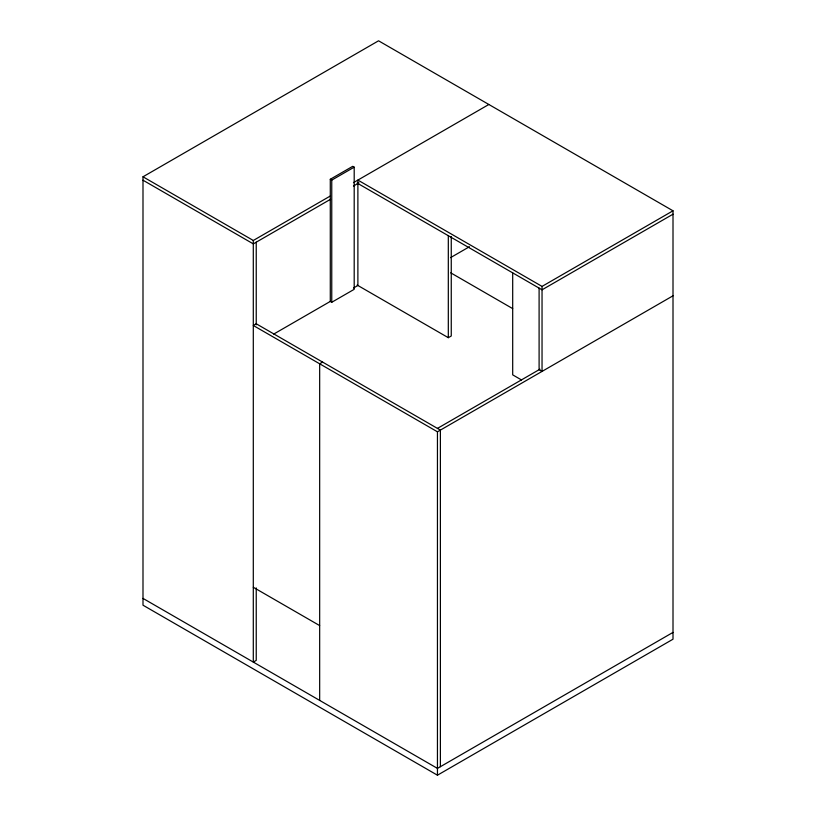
<?xml version="1.0" encoding="UTF-8"?>
<svg xmlns="http://www.w3.org/2000/svg" width="816" height="816" viewBox="0 0 816 816"><rect width="100%" height="100%" fill="white"/><g stroke="black" fill="none" stroke-linecap="round" stroke-linejoin="round"><path stroke-width="1.22" d="M142.994 176.797L378.553 40.8L673.006 210.803L673.006 639.203L437.447 775.2L142.994 605.197L142.994 176.797L253.297 240.475L330.347 195.993M330.286 179.275L352.726 166.321L354.195 167.168L354.195 289.323L331.755 302.277L330.286 301.43L330.286 179.275L331.755 180.122L354.195 167.168M353.461 182.641L488.855 104.479M330.562 199.267L253.297 243.882L142.994 180.203M353.461 186.048L358.958 182.866M273.727 334.081L330.562 301.267M353.512 288.017L357.887 285.488L357.887 180.091L542.038 286.406L673.006 210.803M450.524 257.652L469.486 246.707M322.606 362.1L319.668 363.803L319.668 700.403M357.143 285.059L448.31 337.691L451.258 335.998L451.258 236.507M673.006 214.2L542.038 289.813L357.143 183.059M437.447 428.4L539.968 369.209M440.385 766.703L440.385 430.093L256.234 323.779L253.297 325.482L437.447 431.797L673.006 295.8M673.006 632.4L437.447 768.397L142.994 598.403M450.728 272.83L512.683 308.611M521.495 379.95L512.693 374.86L512.693 272.86M253.297 587.275L319.668 625.597M542.038 286.406L542.038 371.413L539.101 369.709L539.101 288.109M448.31 235.691L448.31 337.691M437.447 431.797L437.447 775.2M331.755 180.122L331.755 302.277M256.234 242.179L256.234 324.799M256.234 587.928L256.234 660.379L253.297 662.082L253.297 240.475"/></g></svg>
